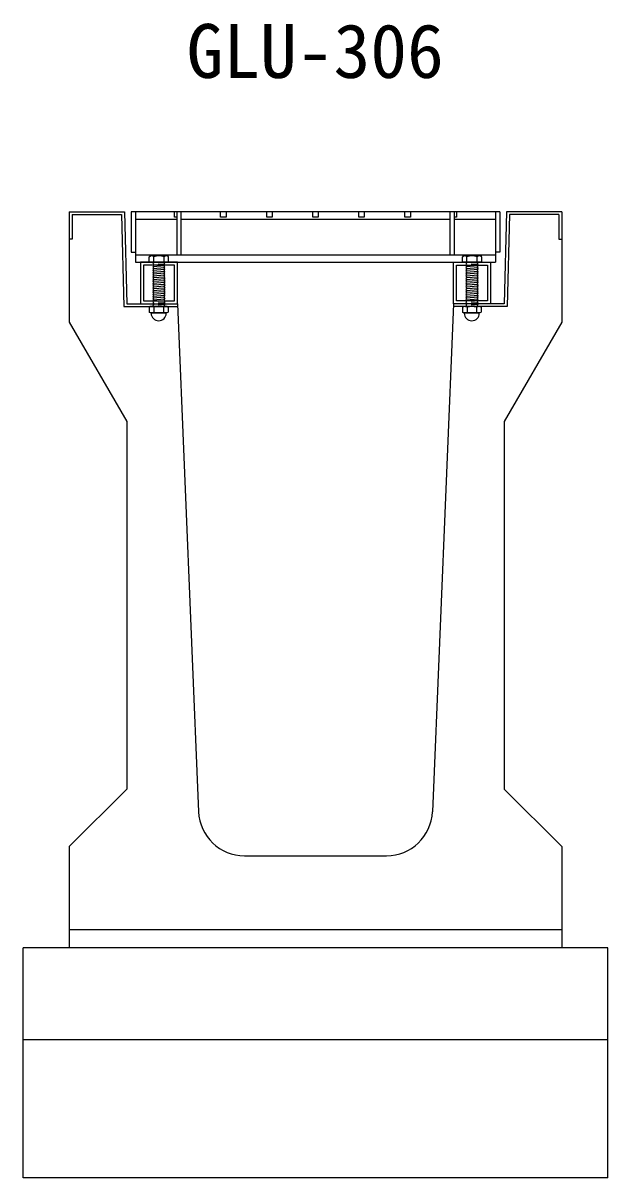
# Model space of a CAD drawing. Units: millimetres, scale not verified. Extents: x -25200 to 25200, y -8910 to 8910.
# Drawn here: x -16841 to -16206, y -1453 to -198 of the extents above; entities that cross this region are included whole.
import ezdxf
from ezdxf.enums import TextEntityAlignment as Align

# ---------------------------------------------------------------- set-up
doc = ezdxf.new("R2010")
doc.units = ezdxf.units.MM
doc.header["$LTSCALE"] = 30
doc.linetypes.add('DOTTED', pattern=[1.75, 0.25, -1.5])
for name, color, linetype, lineweight in [('0-2_HATCH', 6, 'Continuous', 25), ('0-5_OUTLINE', 3, 'Continuous', 25), ('0-7_TXT', 7, 'Continuous', 25)]:
    doc.layers.add(name, color=color, linetype=linetype, lineweight=lineweight)
doc.styles.add('ＭＳ ゴシック', font='')
doc.styles.get('ＭＳ ゴシック').set_extended_font_data('MS Gothic')

msp = doc.modelspace()

# ---------------------------------------------------------------- linework, layer by layer
at = {"layer": '0-2_HATCH'}
for p, q in [((-16787.73, -406), (-16787.73, -432.8)), ((-16323.43, -402.8), (-16723.43, -402.8)), ((-16718.93, -402.8), (-16718.93, -457.8)), ((-16718.93, -410.8), (-16673.93, -410.8)), ((-16673.93, -402.8), (-16673.93, -449.8)), ((-16669.43, -449.8), (-16669.43, -402.8)), ((-16669.43, -410.8), (-16377.43, -410.8)), ((-16377.43, -402.8), (-16377.43, -449.8)), ((-16372.93, -402.8), (-16372.93, -449.8)), ((-16372.93, -410.8), (-16327.93, -410.8)), ((-16327.93, -402.8), (-16327.93, -457.8)), ((-16312.81, -406), (-16315.31, -506.02)), ((-16259.13, -406), (-16312.81, -406)), ((-16787.73, -432.8), (-16790.93, -432.8)), ((-16718.93, -449.8), (-16327.93, -449.8)), ((-16701.93, -450.3), (-16703.93, -451.8)), ((-16703.6, -451.52), (-16701.93, -450.3)), ((-16684.93, -450.3), (-16701.93, -450.3)), ((-16683.25, -451.52), (-16684.93, -450.3)), ((-16361.93, -450.3), (-16363.93, -451.8)), ((-16363.6, -451.52), (-16361.93, -450.3)), ((-16344.93, -450.3), (-16361.93, -450.3)), ((-16343.25, -451.52), (-16344.93, -450.3)), ((-16718.93, -457.8), (-16327.93, -457.8)), ((-16703.93, -457.8), (-16703.93, -451.8)), ((-16682.93, -457.8), (-16703.93, -457.8)), ((-16699.93, -457.8), (-16686.93, -457.8)), ((-16699.93, -458.8), (-16698.93, -457.8)), ((-16698.93, -459.8), (-16699.93, -458.8)), ((-16699.93, -460.8), (-16698.93, -459.8)), ((-16698.93, -461.8), (-16699.93, -460.8)), ((-16699.93, -462.8), (-16698.93, -461.8)), ((-16686.93, -461.8), (-16699.93, -462.8)), ((-16698.93, -463.8), (-16699.93, -462.8)), ((-16699.93, -464.8), (-16698.93, -463.8)), ((-16686.93, -463.8), (-16699.93, -464.8)), ((-16698.93, -457.8), (-16698.93, -451.8)), ((-16687.93, -457.8), (-16687.93, -451.8)), ((-16687.93, -458.8), (-16686.93, -457.8)), ((-16686.93, -459.8), (-16687.93, -458.8)), ((-16687.93, -462.8), (-16686.93, -461.8)), ((-16686.93, -463.8), (-16687.93, -462.8)), ((-16687.93, -464.8), (-16686.93, -463.8)), ((-16682.93, -457.8), (-16682.93, -451.8)), ((-16363.93, -457.8), (-16363.93, -451.8)), ((-16342.93, -457.8), (-16363.93, -457.8)), ((-16359.93, -457.8), (-16346.93, -457.8)), ((-16359.93, -458.8), (-16358.93, -457.8)), ((-16358.93, -459.8), (-16359.93, -458.8)), ((-16359.93, -460.8), (-16358.93, -459.8)), ((-16358.93, -461.8), (-16359.93, -460.8)), ((-16359.93, -462.8), (-16358.93, -461.8)), ((-16346.93, -461.8), (-16359.93, -462.8)), ((-16358.93, -463.8), (-16359.93, -462.8)), ((-16359.93, -464.8), (-16358.93, -463.8)), ((-16346.93, -463.8), (-16359.93, -464.8)), ((-16358.93, -457.8), (-16358.93, -451.8)), ((-16347.93, -457.8), (-16347.93, -451.8)), ((-16347.93, -458.8), (-16346.93, -457.8)), ((-16346.93, -459.8), (-16347.93, -458.8)), ((-16347.93, -462.8), (-16346.93, -461.8)), ((-16346.93, -463.8), (-16347.93, -462.8)), ((-16347.93, -464.8), (-16346.93, -463.8)), ((-16342.93, -457.8), (-16342.93, -451.8)), ((-16698.93, -465.8), (-16699.93, -464.8)), ((-16699.93, -466.8), (-16698.93, -465.8)), ((-16686.93, -465.8), (-16699.93, -466.8)), ((-16698.93, -467.8), (-16699.93, -466.8)), ((-16699.93, -468.8), (-16698.93, -467.8)), ((-16686.93, -467.8), (-16699.93, -468.8)), ((-16698.93, -469.8), (-16699.93, -468.8)), ((-16686.93, -469.8), (-16699.93, -470.8)), ((-16699.93, -470.8), (-16698.93, -469.8)), ((-16686.93, -471.8), (-16699.93, -472.8)), ((-16698.93, -473.8), (-16699.93, -472.8)), ((-16686.93, -473.8), (-16699.93, -474.8)), ((-16699.93, -474.8), (-16698.93, -473.8)), ((-16698.93, -475.8), (-16699.93, -474.8)), ((-16686.93, -475.8), (-16699.93, -476.8)), ((-16699.93, -476.8), (-16698.93, -475.8)), ((-16698.93, -477.8), (-16699.93, -476.8)), ((-16686.93, -465.8), (-16687.93, -464.8)), ((-16687.93, -466.8), (-16686.93, -465.8)), ((-16686.93, -467.8), (-16687.93, -466.8)), ((-16687.93, -470.8), (-16686.93, -469.8)), ((-16686.93, -471.8), (-16687.93, -470.8)), ((-16687.93, -472.8), (-16686.93, -471.8)), ((-16686.93, -473.8), (-16687.93, -472.8)), ((-16687.93, -474.8), (-16686.93, -473.8)), ((-16687.93, -474.8), (-16686.93, -475.8)), ((-16687.93, -476.8), (-16686.93, -475.8)), ((-16687.93, -476.8), (-16686.93, -477.8)), ((-16358.93, -465.8), (-16359.93, -464.8)), ((-16359.93, -466.8), (-16358.93, -465.8)), ((-16346.93, -465.8), (-16359.93, -466.8)), ((-16358.93, -467.8), (-16359.93, -466.8)), ((-16359.93, -468.8), (-16358.93, -467.8)), ((-16346.93, -467.8), (-16359.93, -468.8)), ((-16358.93, -469.8), (-16359.93, -468.8)), ((-16346.93, -469.8), (-16359.93, -470.8)), ((-16359.93, -470.8), (-16358.93, -469.8)), ((-16346.93, -471.8), (-16359.93, -472.8)), ((-16358.93, -473.8), (-16359.93, -472.8)), ((-16346.93, -473.8), (-16359.93, -474.8)), ((-16359.93, -474.8), (-16358.93, -473.8)), ((-16358.93, -475.8), (-16359.93, -474.8)), ((-16346.93, -475.8), (-16359.93, -476.8)), ((-16359.93, -476.8), (-16358.93, -475.8)), ((-16358.93, -477.8), (-16359.93, -476.8)), ((-16346.93, -465.8), (-16347.93, -464.8)), ((-16347.93, -466.8), (-16346.93, -465.8)), ((-16346.93, -467.8), (-16347.93, -466.8)), ((-16347.93, -470.8), (-16346.93, -469.8)), ((-16346.93, -471.8), (-16347.93, -470.8)), ((-16347.93, -472.8), (-16346.93, -471.8)), ((-16346.93, -473.8), (-16347.93, -472.8)), ((-16347.93, -474.8), (-16346.93, -473.8)), ((-16347.93, -474.8), (-16346.93, -475.8)), ((-16347.93, -476.8), (-16346.93, -475.8)), ((-16347.93, -476.8), (-16346.93, -477.8)), ((-16686.93, -477.8), (-16699.93, -478.8)), ((-16699.93, -478.8), (-16698.93, -477.8)), ((-16698.93, -479.8), (-16699.93, -478.8)), ((-16686.93, -479.8), (-16699.93, -480.8)), ((-16699.93, -480.8), (-16698.93, -479.8)), ((-16698.93, -481.8), (-16699.93, -480.8)), ((-16686.93, -481.8), (-16699.93, -482.8)), ((-16699.93, -482.8), (-16698.93, -481.8)), ((-16698.93, -483.8), (-16699.93, -482.8)), ((-16686.93, -483.8), (-16699.93, -484.8)), ((-16699.93, -484.8), (-16698.93, -483.8)), ((-16698.93, -485.8), (-16699.93, -484.8)), ((-16686.93, -485.8), (-16699.93, -486.8)), ((-16699.93, -486.8), (-16698.93, -485.8)), ((-16698.93, -487.8), (-16699.93, -486.8)), ((-16686.93, -487.8), (-16699.93, -488.8)), ((-16699.93, -488.8), (-16698.93, -487.8)), ((-16698.93, -489.8), (-16699.93, -488.8)), ((-16687.93, -478.8), (-16686.93, -477.8)), ((-16687.93, -478.8), (-16686.93, -479.8)), ((-16687.93, -480.8), (-16686.93, -479.8)), ((-16687.93, -480.8), (-16686.93, -481.8)), ((-16687.93, -482.8), (-16686.93, -481.8)), ((-16687.93, -482.8), (-16686.93, -483.8)), ((-16687.93, -484.8), (-16686.93, -483.8)), ((-16687.93, -484.8), (-16686.93, -485.8)), ((-16687.93, -486.8), (-16686.93, -485.8)), ((-16687.93, -486.8), (-16686.93, -487.8)), ((-16687.93, -488.8), (-16686.93, -487.8)), ((-16687.93, -488.8), (-16686.93, -489.8)), ((-16346.93, -477.8), (-16359.93, -478.8)), ((-16359.93, -478.8), (-16358.93, -477.8)), ((-16358.93, -479.8), (-16359.93, -478.8)), ((-16346.93, -479.8), (-16359.93, -480.8)), ((-16359.93, -480.8), (-16358.93, -479.8)), ((-16358.93, -481.8), (-16359.93, -480.8)), ((-16346.93, -481.8), (-16359.93, -482.8)), ((-16359.93, -482.8), (-16358.93, -481.8)), ((-16358.93, -483.8), (-16359.93, -482.8)), ((-16346.93, -483.8), (-16359.93, -484.8)), ((-16359.93, -484.8), (-16358.93, -483.8)), ((-16358.93, -485.8), (-16359.93, -484.8)), ((-16346.93, -485.8), (-16359.93, -486.8)), ((-16359.93, -486.8), (-16358.93, -485.8)), ((-16358.93, -487.8), (-16359.93, -486.8)), ((-16346.93, -487.8), (-16359.93, -488.8)), ((-16359.93, -488.8), (-16358.93, -487.8)), ((-16358.93, -489.8), (-16359.93, -488.8)), ((-16347.93, -478.8), (-16346.93, -477.8)), ((-16347.93, -478.8), (-16346.93, -479.8)), ((-16347.93, -480.8), (-16346.93, -479.8)), ((-16347.93, -480.8), (-16346.93, -481.8)), ((-16347.93, -482.8), (-16346.93, -481.8)), ((-16347.93, -482.8), (-16346.93, -483.8)), ((-16347.93, -484.8), (-16346.93, -483.8)), ((-16347.93, -484.8), (-16346.93, -485.8)), ((-16347.93, -486.8), (-16346.93, -485.8)), ((-16347.93, -486.8), (-16346.93, -487.8)), ((-16347.93, -488.8), (-16346.93, -487.8)), ((-16347.93, -488.8), (-16346.93, -489.8)), ((-16686.93, -489.8), (-16699.93, -490.8)), ((-16699.93, -490.8), (-16698.93, -489.8)), ((-16698.93, -491.8), (-16699.93, -490.8)), ((-16686.93, -491.8), (-16699.93, -492.8)), ((-16699.93, -492.8), (-16698.93, -491.8)), ((-16698.93, -493.8), (-16699.93, -492.8)), ((-16686.93, -493.8), (-16699.93, -494.8)), ((-16699.93, -494.8), (-16698.93, -493.8)), ((-16698.93, -495.8), (-16699.93, -494.8)), ((-16686.93, -495.8), (-16699.93, -496.8)), ((-16699.93, -496.8), (-16698.93, -495.8)), ((-16698.93, -497.8), (-16699.93, -496.8)), ((-16686.93, -497.8), (-16699.93, -498.8)), ((-16699.93, -498.8), (-16698.93, -497.8)), ((-16698.93, -499.8), (-16699.93, -498.8)), ((-16699.93, -500.8), (-16698.93, -499.8)), ((-16698.93, -501.79), (-16699.93, -500.8)), ((-16699.93, -502.8), (-16698.93, -501.8)), ((-16687.93, -490.8), (-16686.93, -489.8)), ((-16687.93, -490.8), (-16686.93, -491.8)), ((-16687.93, -492.8), (-16686.93, -491.8)), ((-16687.93, -492.8), (-16686.93, -493.8)), ((-16687.93, -494.8), (-16686.93, -493.8)), ((-16687.93, -494.8), (-16686.93, -495.8)), ((-16687.93, -496.8), (-16686.93, -495.8)), ((-16687.93, -496.8), (-16686.93, -497.8)), ((-16687.93, -498.8), (-16686.93, -497.8)), ((-16687.93, -498.8), (-16686.93, -499.8)), ((-16687.93, -500.8), (-16686.93, -499.8)), ((-16687.93, -500.8), (-16686.93, -501.8)), ((-16687.93, -502.79), (-16686.93, -501.79)), ((-16346.93, -489.8), (-16359.93, -490.8)), ((-16359.93, -490.8), (-16358.93, -489.8)), ((-16358.93, -491.8), (-16359.93, -490.8)), ((-16346.93, -491.8), (-16359.93, -492.8)), ((-16359.93, -492.8), (-16358.93, -491.8)), ((-16358.93, -493.8), (-16359.93, -492.8)), ((-16346.93, -493.8), (-16359.93, -494.8)), ((-16359.93, -494.8), (-16358.93, -493.8)), ((-16358.93, -495.8), (-16359.93, -494.8)), ((-16346.93, -495.8), (-16359.93, -496.8)), ((-16359.93, -496.8), (-16358.93, -495.8)), ((-16358.93, -497.8), (-16359.93, -496.8)), ((-16346.93, -497.8), (-16359.93, -498.8)), ((-16359.93, -498.8), (-16358.93, -497.8)), ((-16358.93, -499.8), (-16359.93, -498.8)), ((-16359.93, -500.8), (-16358.93, -499.8)), ((-16358.93, -501.79), (-16359.93, -500.8)), ((-16359.93, -502.8), (-16358.93, -501.8)), ((-16347.93, -490.8), (-16346.93, -489.8)), ((-16347.93, -490.8), (-16346.93, -491.8)), ((-16347.93, -492.8), (-16346.93, -491.8)), ((-16347.93, -492.8), (-16346.93, -493.8)), ((-16347.93, -494.8), (-16346.93, -493.8)), ((-16347.93, -494.8), (-16346.93, -495.8)), ((-16347.93, -496.8), (-16346.93, -495.8)), ((-16347.93, -496.8), (-16346.93, -497.8)), ((-16347.93, -498.8), (-16346.93, -497.8)), ((-16347.93, -498.8), (-16346.93, -499.8)), ((-16347.93, -500.8), (-16346.93, -499.8)), ((-16347.93, -500.8), (-16346.93, -501.8)), ((-16347.93, -502.79), (-16346.93, -501.79)), ((-16731.55, -506), (-16673.29, -506)), ((-16703.07, -506.02), (-16703.93, -506.67)), ((-16703.93, -506.67), (-16703.93, -511.85)), ((-16702.24, -512.82), (-16703.93, -511.85)), ((-16684.38, -506.02), (-16703.07, -506.02)), ((-16702.24, -513.15), (-16702.24, -512.82)), ((-16685.21, -512.82), (-16702.24, -512.82)), ((-16685.21, -513.15), (-16702.24, -513.15)), ((-16698.93, -503.79), (-16699.93, -502.79)), ((-16699.93, -504.8), (-16698.93, -503.8)), ((-16698.93, -505.79), (-16699.93, -504.79)), ((-16699.15, -506.02), (-16698.93, -505.8)), ((-16698.83, -506.67), (-16698.83, -511.85)), ((-16688.62, -506.67), (-16688.62, -511.85)), ((-16687.93, -502.79), (-16686.93, -503.8)), ((-16687.93, -504.79), (-16686.93, -503.79)), ((-16687.93, -504.79), (-16686.93, -505.8)), ((-16687.15, -506.02), (-16686.93, -505.8)), ((-16685.21, -512.82), (-16683.52, -511.85)), ((-16685.21, -513.15), (-16685.21, -512.82)), ((-16684.38, -506.02), (-16683.52, -506.67)), ((-16683.52, -506.67), (-16683.52, -511.85)), ((-16315.31, -506.02), (-16373.56, -506.02)), ((-16363.07, -506.02), (-16363.93, -506.67)), ((-16363.93, -506.67), (-16363.93, -511.85)), ((-16362.24, -512.82), (-16363.93, -511.85)), ((-16344.38, -506.02), (-16363.07, -506.02)), ((-16362.24, -513.15), (-16362.24, -512.82)), ((-16345.21, -512.82), (-16362.24, -512.82)), ((-16345.21, -513.15), (-16362.24, -513.15)), ((-16358.93, -503.79), (-16359.93, -502.79)), ((-16359.93, -504.8), (-16358.93, -503.8)), ((-16358.93, -505.79), (-16359.93, -504.79)), ((-16359.15, -506.02), (-16358.93, -505.8)), ((-16358.83, -506.67), (-16358.83, -511.85)), ((-16348.62, -506.67), (-16348.62, -511.85)), ((-16347.93, -502.79), (-16346.93, -503.8)), ((-16347.93, -504.79), (-16346.93, -503.79)), ((-16347.93, -504.79), (-16346.93, -505.8)), ((-16347.15, -506.02), (-16346.93, -505.8)), ((-16345.21, -512.82), (-16343.52, -511.85)), ((-16345.21, -513.15), (-16345.21, -512.82)), ((-16344.38, -506.02), (-16343.52, -506.67)), ((-16343.52, -506.67), (-16343.52, -511.85))]:
    msp.add_line(p, q, dxfattribs=at)
at = {"layer": '0-2_HATCH', "linetype": 'DOTTED'}
for p, q in [((-16686.93, -457.8), (-16699.93, -458.8)), ((-16686.93, -459.8), (-16699.93, -460.8)), ((-16346.93, -457.8), (-16359.93, -458.8)), ((-16346.93, -459.8), (-16359.93, -460.8)), ((-16686.93, -499.8), (-16699.93, -500.8)), ((-16686.93, -501.8), (-16699.93, -502.8)), ((-16346.93, -499.8), (-16359.93, -500.8)), ((-16346.93, -501.8), (-16359.93, -502.8)), ((-16686.93, -503.8), (-16699.93, -504.8)), ((-16346.93, -503.8), (-16359.93, -504.8))]:
    msp.add_line(p, q, dxfattribs=at)
at = {"layer": '0-2_HATCH'}
for points in [[(-16787.73, -406), (-16734.05, -406), (-16731.55, -506)], [(-16723.43, -402.8), (-16723.43, -446.8), (-16718.93, -446.8)], [(-16673.93, -408.8), (-16676.43, -408.8), (-16676.43, -402.8)], [(-16620.43, -402.8), (-16620.43, -408.8), (-16626.43, -408.8), (-16626.43, -402.8)], [(-16570.43, -402.8), (-16570.43, -408.8), (-16576.43, -408.8), (-16576.43, -402.8)], [(-16520.43, -402.8), (-16520.43, -408.8), (-16526.43, -408.8), (-16526.43, -402.8)], [(-16470.43, -402.8), (-16470.43, -408.8), (-16476.43, -408.8), (-16476.43, -402.8)], [(-16420.43, -402.8), (-16420.43, -408.8), (-16426.43, -408.8), (-16426.43, -402.8)], [(-16370.43, -402.8), (-16370.43, -408.8), (-16372.93, -408.8)], [(-16323.43, -402.8), (-16323.43, -446.8), (-16327.93, -446.8)], [(-16259.13, -406), (-16259.13, -432.8), (-16255.93, -432.8)], [(-16686.93, -461.8), (-16687.93, -460.8), (-16686.93, -459.8)], [(-16346.93, -461.8), (-16347.93, -460.8), (-16346.93, -459.8)], [(-16699.93, -472.8), (-16698.93, -471.8), (-16699.93, -470.8)], [(-16686.93, -469.8), (-16687.93, -468.8), (-16686.93, -467.8)], [(-16359.93, -472.8), (-16358.93, -471.8), (-16359.93, -470.8)], [(-16346.93, -469.8), (-16347.93, -468.8), (-16346.93, -467.8)]]:
    msp.add_lwpolyline(points, dxfattribs=at)
for points in [[(-16713.43, -457.8), (-16713.43, -502.8), (-16673.43, -502.8), (-16673.43, -457.8)], [(-16710.23, -461), (-16710.23, -499.6), (-16676.63, -499.6), (-16676.63, -461)], [(-16333.43, -457.8), (-16333.43, -502.8), (-16373.43, -502.8), (-16373.43, -457.8)], [(-16336.63, -461), (-16336.63, -499.6), (-16370.23, -499.6), (-16370.23, -461)]]:
    msp.add_lwpolyline(points, close=True, dxfattribs=at)
for centre, radius, start, end in [((-16701.43, -454.42), 3.62, 46.39563, 133.60437), ((-16693.43, -466.42), 15.62, 69.39075, 110.60925), ((-16685.43, -454.42), 3.62, 46.39563, 133.60437), ((-16361.43, -454.42), 3.62, 46.39563, 133.60437), ((-16353.43, -466.42), 15.62, 69.39075, 110.60925), ((-16345.43, -454.42), 3.62, 46.39563, 133.60437), ((-16701.38, -511.36), 5.35, 61.49832, 118.50684), ((-16701.38, -507.15), 5.35, 241.49843, 298.50089), ((-16693.72, -513.15), 8.19, 180, 359.99995), ((-16693.72, -526.43), 20.42, 75.52621, 104.47362), ((-16693.72, -492.08), 20.42, 255.52638, 284.47374), ((-16686.07, -511.36), 5.35, 61.49231, 118.50169), ((-16686.07, -507.15), 5.35, 241.49989, 298.5), ((-16361.38, -511.36), 5.35, 61.49832, 118.50684), ((-16361.38, -507.15), 5.35, 241.49843, 298.50089), ((-16353.72, -513.15), 8.19, 180, 359.99995), ((-16353.72, -526.43), 20.42, 75.52621, 104.47362), ((-16353.72, -492.08), 20.42, 255.52638, 284.47374), ((-16346.07, -511.36), 5.35, 61.49231, 118.50169), ((-16346.07, -507.15), 5.35, 241.49989, 298.5)]:
    msp.add_arc(centre, radius, start, end, dxfattribs=at)
at = {"layer": '0-5_OUTLINE'}
for p, q in [((-16790.93, -402.8), (-16790.93, -522.8)), ((-16255.93, -402.8), (-16255.93, -522.8)), ((-16373.43, -502.8), (-16396.43, -1054.88)), ((-16318.43, -502.8), (-16373.43, -502.8)), ((-16790.93, -522.8), (-16728.43, -630.8)), ((-16255.93, -522.8), (-16318.43, -630.8)), ((-16728.43, -630.8), (-16728.43, -1030.3)), ((-16318.43, -630.8), (-16318.43, -1030.3)), ((-16790.93, -1092.8), (-16728.43, -1030.3)), ((-16255.93, -1092.8), (-16318.43, -1030.3)), ((-16790.93, -1092.8), (-16790.93, -1202.8)), ((-16600.47, -1102.8), (-16446.39, -1102.8)), ((-16255.93, -1092.8), (-16255.93, -1202.8)), ((-16790.93, -1182.8), (-16255.93, -1182.8)), ((-16205.93, -1202.8), (-16840.93, -1202.8)), ((-16205.93, -1452.8), (-16205.93, -1202.8)), ((-16205.93, -1302.8), (-16840.93, -1302.8))]:
    msp.add_line(p, q, dxfattribs=at)
for points in [[(-16790.93, -402.8), (-16730.93, -402.8), (-16728.43, -502.8), (-16673.43, -502.8), (-16650.42, -1054.88)], [(-16255.93, -402.8), (-16315.93, -402.8), (-16318.43, -502.8)], [(-16205.93, -1452.8), (-16840.93, -1452.8), (-16840.93, -1202.8)]]:
    msp.add_lwpolyline(points, dxfattribs=at)
for centre, start, end in [((-16600.47, -1052.8), 182.38594, 270), ((-16446.39, -1052.8), 270, 357.61403)]:
    msp.add_arc(centre, 50, start, end, dxfattribs=at)

# ---------------------------------------------------------------- texts
at = {"layer": '0-7_TXT', "style": 'ＭＳ ゴシック'}
msp.add_text('GLU-306', height=58.65, dxfattribs=at).set_placement((-16663.43, -275.07), align=Align.BOTTOM_LEFT)

doc.saveas('drawing.dxf')
